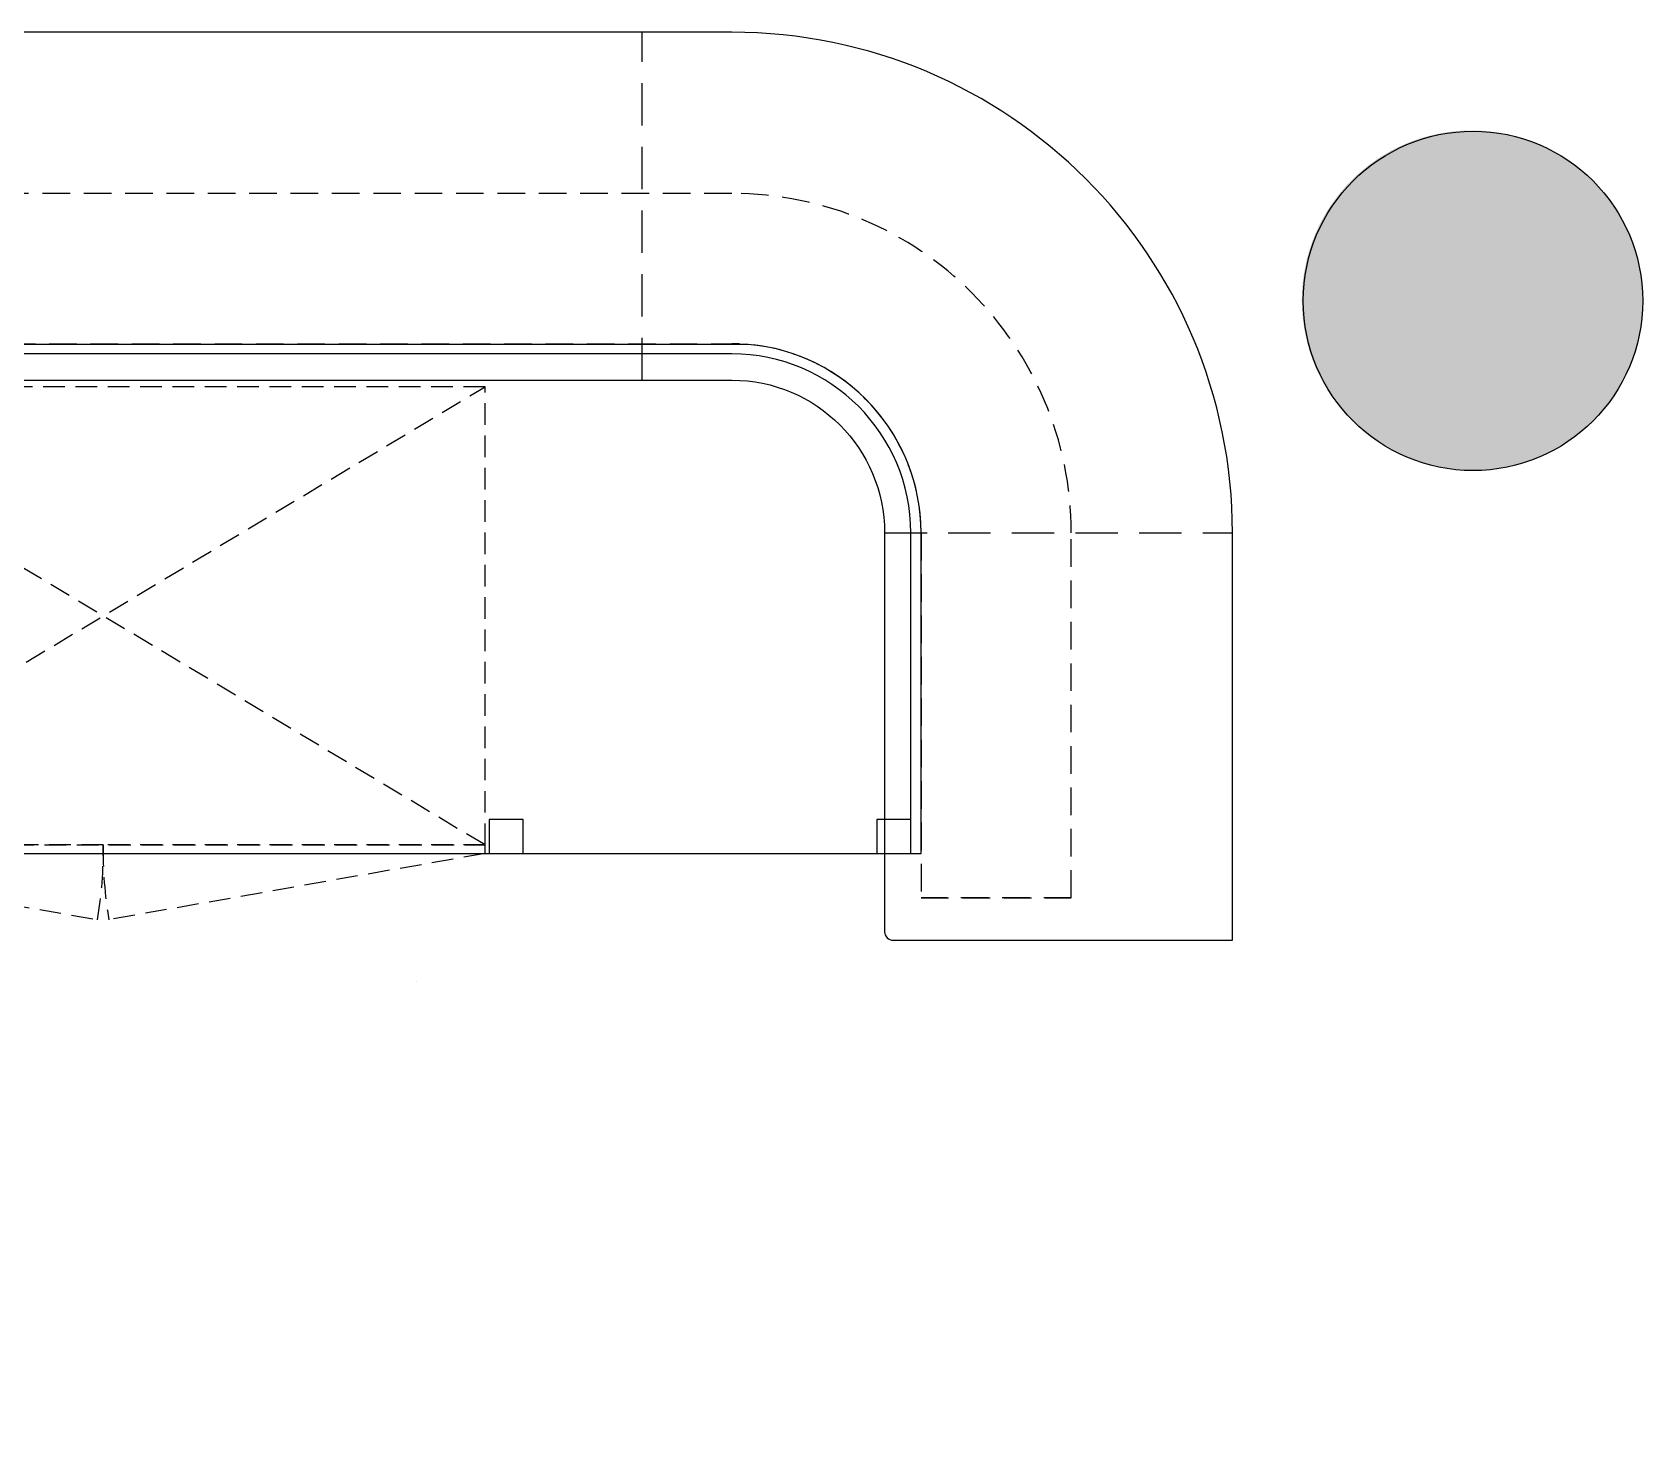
# Model space of a CAD drawing. Header units: millimetres. Extents: x 2562 to 7288, y 778 to 5635.
# Drawn here: x 5215.3 to 5405.1, y 1922.4 to 2087.7 of the extents above; entities that cross this region are included whole.
import ezdxf

# ---------------------------------------------------------------- set-up
doc = ezdxf.new("R2010")
doc.units = ezdxf.units.MM
doc.linetypes.add('DASHEDX2', pattern=[38.1, 25.4, -12.7])
doc.linetypes.add('HIDDEN', pattern=[0.375, 0.25, -0.125])
for name, color, linetype in [('0-gnl-barme-tarama', 251, 'Continuous'), ('0-gnl-gor1', 1, 'Continuous'), ('0-gnl-gor3', 252, 'Continuous'), ('0-gnl-mevcut-duvar', 95, 'Continuous'), ('2-tef-sabit', 251, 'Continuous')]:
    doc.layers.add(name, color=color, linetype=linetype)

# ---------------------------------------------------------------- blocks, each defined once
blk = doc.blocks.new('cam kapili buzdolabi ust')
at = {"layer": '0-gnl-gor3', "linetype": 'DASHEDX2'}
for p, q in [((900, 10), (0, 550)), ((0, 10), (900, 550)), ((0, 0), (443.2, -78.1)), ((900, 0), (456.8, -78.1))]:
    blk.add_line(p, q, dxfattribs=at)
for points in [[(900, 550), (0, 550), (0, 10), (900, 10)], [(450, 10), (0, 10), (0, 0), (450, 0)], [(900, 10), (450, 10), (450, 0), (900, 0)]]:
    blk.add_lwpolyline(points, close=True, dxfattribs=at)
for centre, start, end in [((0, 0), 350, 1.2733), ((900, 0), 178.7267, 190)]:
    blk.add_arc(centre, 450, start, end, dxfattribs=at)

msp = doc.modelspace()

# ---------------------------------------------------------------- hatches: boundary and pattern name
at = {"layer": '0-gnl-barme-tarama'}
h = msp.add_hatch(color=256, dxfattribs=at)
h.dxf.hatch_style = 1
edge = h.paths.add_edge_path()
edge.add_arc((5384.88, 2056.11), 20, 0, 360)
h = msp.add_hatch(color=256, dxfattribs=at)
h.dxf.hatch_style = 1
edge = h.paths.add_edge_path()
edge.add_arc((5384.88, 2056.11), 20, 0, 360)
h = msp.add_hatch(color=256, dxfattribs=at)
h.dxf.hatch_style = 1
edge = h.paths.add_edge_path()
edge.add_arc((5385.06, 2056.03), 20, 0, 360)

# ---------------------------------------------------------------- linework, layer by layer
at = {"layer": '0-gnl-gor1', "linetype": 'Continuous'}
msp.add_lwpolyline([(5356.71, 1980.69), (5356.71, 2028.69, 0.414213), (5297.71, 2087.69), (4837.01, 2087.69, 0.41427), (4778.01, 2028.68), (4778.07, 1681.28, 0.414158), (4837.07, 1622.29), (5166.82, 1622.29, 0.414214), (5225.82, 1681.29), (5225.82, 1727.29, 0.414214), (5224.82, 1728.29), (5185.82, 1728.29, 0.414214), (5184.82, 1727.29), (5184.82, 1681.29, -0.414214), (5166.82, 1663.29), (4837.07, 1663.29, -0.414158), (4819.07, 1681.29), (4819.01, 2028.69, -0.41427), (4837.01, 2046.69), (5297.71, 2046.69, -0.414213), (5315.71, 2028.69), (5315.71, 1981.69, 0.414214), (5316.71, 1980.69), (5356.71, 1980.69)], format="xyb", dxfattribs=at)
at = {"layer": '0-gnl-gor3', "linetype": 'HIDDEN', "ltscale": 13}
msp.add_line((5320.01, 1985.69), (5337.71, 1985.69, 16.74), dxfattribs=at)
at = {"layer": '0-gnl-gor3'}
msp.add_line((5260.59, 1975.77), (5260.59, 1975.77), dxfattribs=at)
msp.add_lwpolyline([(4995.52, 2050.91), (4995.52, 1990.91), (5320.01, 1990.91), (5320.01, 2028.69, 0.389215), (5299.63, 2050.91)], format="xyb", close=True, dxfattribs=at)
msp.add_lwpolyline([(5318.81, 1990.91), (5318.81, 2028.69, 0.414213), (5297.71, 2049.79), (4995.52, 2049.79)], format="xyb", dxfattribs=at)
at = {"layer": '0-gnl-gor3', "ltscale": 250}
for points in [[(5273.12, 1990.91), (5273.12, 1994.91), (5269.12, 1994.91), (5269.12, 1990.91)], [(5318.81, 1990.91), (5318.81, 1994.91), (5314.81, 1994.91), (5314.81, 1990.91)]]:
    msp.add_lwpolyline(points, close=True, dxfattribs=at)
at = {"layer": '0-gnl-gor3', "linetype": 'HIDDEN', "ltscale": 13}
msp.add_lwpolyline([(5337.71, 1985.69), (5320.01, 1985.69)], dxfattribs=at)
at = {"layer": '0-gnl-mevcut-duvar'}
msp.add_circle((5385.06, 2056.03), 20, dxfattribs=at)
msp.add_circle((5385.06, 2056.03), 20, dxfattribs=at)
at = {"layer": '2-tef-sabit', "linetype": 'HIDDEN', "ltscale": 20}
for points in [[(5287.16, 2046.69), (5287.16, 2087.69)], [(5315.71, 2028.69), (5356.71, 2028.69)]]:
    msp.add_lwpolyline(points, dxfattribs=at)
at = {"layer": '2-tef-sabit', "linetype": 'HIDDEN', "ltscale": 13}
msp.add_lwpolyline([(5337.71, 1985.69), (5337.71, 2028.69, 0.414213), (5297.71, 2068.69), (4837.01, 2068.69, 0.41427), (4797.01, 2028.69), (4797.07, 1681.28, 0.414158), (4837.07, 1641.29), (5166.82, 1641.29, 0.414214), (5206.82, 1681.29), (5206.82, 1723.29), (5189.12, 1723.29), (5189.12, 1681.29, -0.414214), (5166.82, 1658.99), (4837.07, 1658.99, -0.414158), (4814.77, 1681.29), (4814.71, 2028.69, -0.41427), (4837.01, 2050.99), (5297.71, 2050.99, -0.414213), (5320.01, 2028.69), (5320.01, 1985.69)], format="xyb", dxfattribs=at)

# ---------------------------------------------------------------- block references
at = {"layer": '0-gnl-gor3', "xscale": 0.1, "yscale": 0.1, "zscale": 0.1}
msp.add_blockref('cam kapili buzdolabi ust', (5178.62, 1990.91), dxfattribs=at)

doc.saveas('drawing.dxf')
